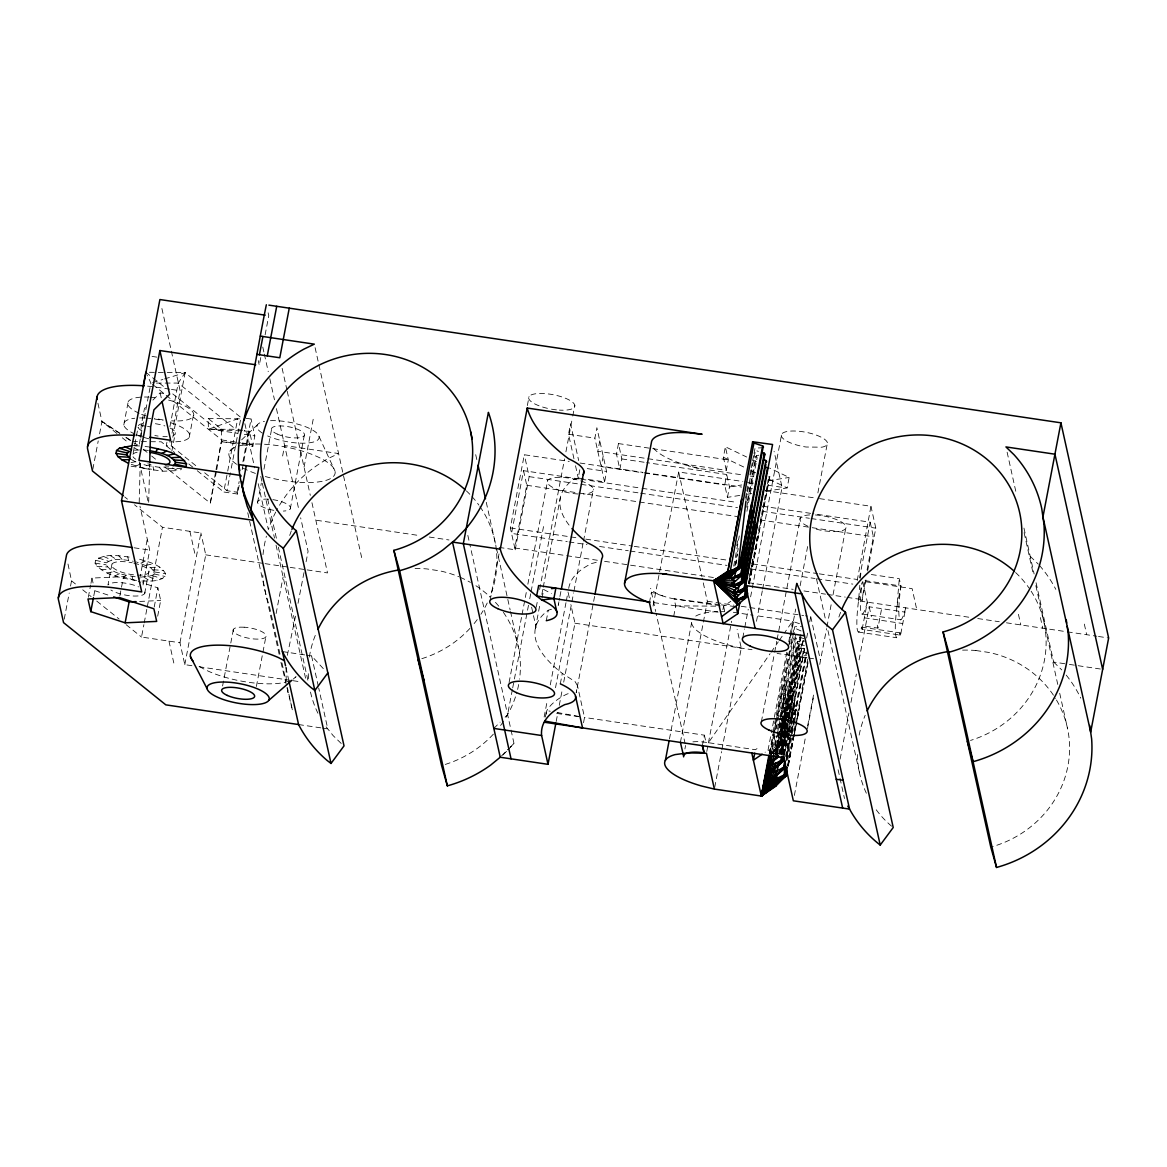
<?xml version="1.0" encoding="UTF-8"?>
<svg xmlns="http://www.w3.org/2000/svg" width="1167" height="1167" viewBox="0 0 1167 1167"><rect width="100%" height="100%" fill="white"/><g stroke="black" fill="none" stroke-linecap="round" stroke-linejoin="round"><path stroke-width="0.75" stroke-dasharray="5 3.75" d="M139.194 502.685L140.23 463.197M140.886 438.063L141.207 425.503L144.46 408.465L146.882 406.072M148.676 502.291L149.668 464.597M769.622 753.094L772.758 733.926M871.341 574.529L899.29 578.686L900.924 585.98A36.381 4.566 -81.5 0 0 899.349 617.824A36.381 4.566 -81.5 0 0 905.767 607.861L900.559 635.111L862.121 629.407L861.625 627.146A36.556 4.595 -81.6 0 1 858.489 601.18L859.816 585.309M860.415 578.263L860.852 572.982L861.509 575.885M900.559 635.111L900.063 632.85A36.556 4.595 -81.6 0 1 896.927 606.884L899.29 578.686M780.46 722.709L777.703 745.757L770.891 754.349L769.899 749.87L778.739 745.246L780.11 745.932L770.891 754.349L777.63 717.442M781.307 715.604L785.537 680.157M781.569 755.02L784.122 733.751M784.326 731.972L788.775 694.744M786.295 757.208L792.014 709.332M287.33 655.329L295.966 613.988M778.243 748.178L779.585 737.427M780.49 730.265L786.339 683.716M782.605 753.824L786.864 719.791M787.098 718.011L789.563 698.318M786.952 759.454L790.103 734.393M790.336 732.599L791.897 720.068M792.13 718.274L792.801 712.906M551.451 609.247L548.286 610.239A243.349 75.242 10.8 0 0 562.304 673.403L575.171 681.674L577.49 685.744L576.206 692.717L594.645 596.147M780.927 732.832L778.739 745.246L770.891 754.349L772.452 748.66M781.248 731.053L783.436 718.624M783.743 716.859L790.001 681.368M782.911 754.509L786.675 733.226M786.981 731.446L788.863 720.798M789.169 719.032L793.239 695.955M787.71 760.242L792.087 735.4M792.408 733.62L794.596 721.206M794.902 719.426L796.477 710.557M773.969 756.012L780.402 752.555L786.339 718.857M786.66 717.078L791.664 688.705L780.781 730.134M785.508 756.508L788.95 737.004M789.271 735.225L794.902 703.293L789.913 722.285M748.572 583.617L751.723 565.966M752.044 564.201L752.978 558.905M773.079 732.161L787.623 652.878M775.048 753.838L781.409 718.405M781.73 716.64L796.463 638.101M780.825 754.261L786.222 724.138M787.506 717.049L800.037 650.909L798.724 649.64L799.483 648.662L806.368 648.371M736.727 545.718L737.69 540.438M777.951 715.677L794.683 626.752L801.481 626.504M776.697 754.889L779.906 737.311M781.19 730.279L797.907 641.339L804.719 641.091M782.809 753.663L788.265 723.773M788.586 722.023L801.131 655.942L806.543 655.664M733.707 566.141L739.294 535.945M735.516 564.857L737.471 554.237M771.037 757.339L774.976 736.012M776.288 728.908L794.435 632.572M777.558 754.159L780.84 736.392M781.175 734.627L783.465 722.183M783.801 720.404L798.359 643.571L797.105 642.302L797.907 641.339M136.524 580.466C122.185 577.884 103.965 576.046 95.067 563.15L95.592 560.306C105.453 552.808 119.384 555.93 130.792 557.272M135.212 576.775C125.132 575.054 112.338 573.799 106.051 564.784L106.416 562.815C114.045 557.286 124.621 559.985 133.286 561.239M141.149 577.125L152.221 575.535L154.204 573.945L154.569 571.99L150.426 567.483L136.379 561.954M141.936 581.035C149.639 580.947 158.887 582.085 165.028 576.469L165.554 573.61C159.864 563.734 146.969 561.619 136.933 558.439M558.905 601.822L558.249 605.367L559.62 598.204M736.1 563.88L736.771 560.35M749.258 584.011L758.783 532.881M769.243 753.43L769.899 749.87L765.085 752.234M773.415 755.02L777.047 735.575M777.382 733.795L779.687 721.425M780.023 719.645L795.558 637.649M779.614 753.692L799.483 648.662M706.779 751.504L731.621 621.209M748.645 583.164L753.255 558.614M753.576 556.863L754.568 551.597M754.903 549.847L756.216 542.83M756.537 541.08L757.529 535.813M786.762 652.236L771.387 732.716M788.732 641.777L789.709 636.555M769.68 755.676L773.648 734.466M773.984 732.701L789.417 650.982M775.895 754.363L779.206 736.698M779.541 734.933L781.861 722.563M782.182 720.798L797.105 642.302M784.428 718.726L779.498 745.027L770.891 754.349L779.95 745.202L785.143 718.639L779.833 746.603L773.254 752.234L780.11 745.932L781.773 737.223M784.764 716.976L800.912 631.755M780.402 752.555L786.398 724.299M787.71 717.282L802.21 640.887M783.713 754.363L787.01 736.829M787.331 735.064L803.8 648.152M786.339 756.42L789.621 738.886M790.949 731.869L805.784 653.68M787.608 765.45L795.179 725.101M795.5 723.35L807.724 659.151M583.529 722.709L584.521 717.472L577.49 685.744M680.405 742.387L707.348 601.253L702.242 578.234M684.912 748.966L685.569 745.48M749.331 583.019L758.244 535.799M800.62 637.094L785.449 716.874L792.087 683.206M787.069 724.123L781.452 753.853L789.461 724.007M802.925 640.785L788.396 717.136L793.706 690.47M784.399 754.188L788.352 733.212M788.688 731.461L804.53 648.108M786.339 759.702L790.307 738.726L786.193 760.023M791.634 731.724L806.499 653.578M788.294 765.289L796.55 721.571M798.199 712.833L796.871 719.82L808.118 660.916M64.229 619.152L69.218 593.026M70.545 586.053L71.537 580.816L67.453 561.444M92.835 469.265L98.232 440.922M99.589 433.832L101.952 421.433L97.853 402.907M88.313 597.256L90.632 585.046M90.968 583.31L91.974 578.073L123.527 576.658L140.696 582.26M123.79 425.007L128.268 401.433M93.768 595.943L94.775 590.721L94.075 587.555M111.959 564.113L107.977 585.017A18.978 5.864 10.8 0 1 138.523 586.87M139.296 444.087L150.922 383.082L147.275 375.351M119.865 595.826L123.527 576.658M139.632 579.24L147.275 539.154M166.91 442.322L166.254 445.809L171.17 445.867L197.675 467.165M169.915 426.641L178.215 383.068L185.13 372.667L240.956 417.523L230.73 471.074M143.06 584.959L149.712 550.109L139.967 506.157M172.016 433.234L180.126 390.712L161.469 306.556M171.17 445.867L185.13 372.667L167.26 372.477M144.664 593.565L148.938 571.144M171.826 451.235L175.371 432.665M191.913 665.701L184.809 664.65L179.966 642.754L141.513 637.051L143.877 624.666M144.212 622.886L146.911 608.722M147.261 606.957L162.461 527.265L134.482 504.771M154.219 607.03L157.881 587.862L142.418 582.814M189.2 437.45L193.678 413.877M157.676 616.176L160.681 600.494L157.881 587.862M179.966 642.754L200.899 532.969L162.461 527.265M216.42 471.38L210.089 504.48L215.676 471.293M216.012 469.557L221.672 439.93L221.467 429.15L208.207 418.486L208.397 429.281L242.357 430.959M216.741 469.63L221.672 439.93L150.922 383.082M184.809 664.65L205.742 554.85L200.899 532.969M239.191 485.326L237.528 494.035L223.728 491.993L227.39 472.825M227.711 471.089L237.689 418.807L208.397 429.281L235.69 429.266L242.59 430.287M237.528 494.035L237.12 492.211L226.981 490.709L230.395 472.868M265.113 334.871L268.775 315.703L267.724 311.005M237.12 492.211L239.162 481.504M242.911 461.869L251.08 419.026L244.326 418.034M242.182 469.645L249.505 431.309L244.326 430.535M242.576 444.802L252.831 446.319L254.829 435.875L251.08 419.026M222.576 685.992L233.4 629.349M257.571 502.671L261.32 483.036M263.961 469.207L271.794 428.143M282.618 455.991L284.617 445.531L338.59 453.555L328.015 458.616A128.778 121.383 -12.5 0 0 276.521 510.533M256.39 686.473L266.091 635.563M290.277 508.885L304.499 434.372M276.112 613.55L283.1 576.95M304.062 467.165L313.515 417.567M306.09 561.75L308.073 551.291L300.648 517.798M490.14 600.363L499.024 553.887M527.353 405.562L529.059 396.547M499.082 547.411L515.187 549.803L510.329 527.922L524.304 454.751L569.219 461.432M579.197 478.951L523.531 470.68L511.54 533.392L567.22 541.663M523.531 470.68L526.755 485.268L514.778 547.979L597.402 560.262M515.187 549.803L529.162 476.632L524.304 454.751M509.075 682.505L521.707 616.336M522.043 614.63L526.492 591.304M527.849 584.215L547.673 480.425M512.371 689.653L507.601 714.627L505.092 717.136M512.707 687.874L514.063 680.74M514.414 678.961L529.059 602.289M529.745 598.729L530.752 593.419M531.087 591.64L543.603 526.171M573.96 458.748L568.519 434.241L570.517 423.781L578.672 460.542M536.236 607.292L537.593 600.144M539.635 589.495L564.565 458.894M565.922 451.819L572.413 417.771M572.764 416.065L574.806 405.255M535.361 628.415L540.146 603.354M541.853 594.411L542.874 589.043M543.224 587.249L560.32 497.74M546.287 620.684L548.286 610.239M583.5 478.776L578.234 478.003L580.232 467.544M559.927 596.454L560.977 591.056M604.594 481.913L594.878 438.15L596.877 427.705L606.592 471.468L604.594 481.913L585.265 479.039M544.143 717.019L547.206 700.944M550.284 684.869L565.98 602.683M566.316 600.903L568.023 591.975M599.794 440.805L597.796 451.264L726.312 470.345L728.296 459.886L725.393 446.786L746.647 457.012M555.507 687.713L573.61 592.865M573.945 591.144L583.164 542.786M583.5 541.065L593.419 489.133M603.179 456.166L601.195 466.596L642.973 472.795M560.306 683.847L562.304 673.403M556.192 721.454L557.899 712.526M559.27 705.379L562.334 689.303M563.705 682.155L574.966 623.207L570.838 604.564M618.466 443.577L616.468 454.036L619.867 469.367L621.851 458.937L618.466 443.577L650.88 448.391M649.435 602.653L651.434 592.209L663.323 596.118M653.068 606.081L678.669 471.979L742.854 481.504M673.709 616.322L675.708 605.863L674.147 598.861A24.74 7.658 10.8 0 1 650.559 588.299M669.45 739.003L691.9 621.223M726.312 470.345L723.394 457.231L725.393 446.786M739.761 495.421L727.464 497.361L724.722 484.961L726.72 474.502L646.737 462.628M727.464 497.361L729.463 486.916L726.72 474.502M722.913 609.699L723.584 606.213L730.819 601.282M745.48 498.134L746.501 492.766M746.851 490.971L747.872 485.618M749.914 474.881L750.95 469.528M751.285 467.734L752.307 462.38M752.657 460.586L753.678 455.218M754.013 453.438L755.049 448.07L761.847 447.822M745.917 500.366L755.487 450.302L758.375 451.454M734.874 566.024L737.223 553.785M737.559 552.035L738.23 548.534M747.318 501.051L755.851 456.355L759.163 455.042M746.705 507.222L747.741 501.868M748.076 500.074L756.61 455.378M746.924 511.263L757.164 457.624L755.851 456.355M702.374 745.625L704.372 735.181L584.521 717.472M758.535 530.518L761.263 516.208M761.599 514.428L762.634 509.06M762.97 507.266L763.991 501.912M764.341 500.118L767.069 485.822M767.405 484.028L768.426 478.674M758.579 534.063L769.505 476.851A6.535 2.028 10.8 0 0 769.111 475.086M749.345 583.821L769.87 476.399M742.766 637.911L744.473 628.969M744.809 627.263L748.237 609.305M750.614 596.862L751.986 589.641M752.321 587.92L781.686 434.08A23.486 7.265 10.8 0 1 814.449 434.46A23.486 7.265 10.8 0 1 821.889 447.194L806.091 447.019A23.486 7.265 10.8 0 1 781.686 434.08M714.729 787.287L721.542 751.606M721.877 749.827L741.278 648.108L737.121 629.334M756.493 621.282L762.299 590.91M762.634 589.131L782.065 487.339L774.086 451.352M766.077 491.249L787.142 487.908L789.14 477.449L769.534 468.011M761.365 721.789L774.348 653.841M774.684 652.134L776.741 641.325M777.076 639.618L800.299 517.958M790.03 634.833L792.656 621.077L754.903 615.476M788.513 646.708L795.69 609.072M800.124 585.834L808.308 543.005M817.877 492.941L827.447 442.789M789.286 644.155L793.56 621.719L792.656 621.077L784.443 632.952M770.03 752.744L782.926 685M790.788 643.819L792.16 636.657M792.495 634.877L794.683 626.752M795.5 635.038L779.862 716.815M772.817 753.532L776.172 736.041M777.514 729.054L779.527 718.551M775.647 754.859L779.031 737.033L774.421 754.29M779.381 735.254L781.744 722.767M782.094 720.987L786.164 699.587M782.109 735.473L800.985 636.657M778.739 754.13L785.435 719.164M785.77 717.413L798.724 649.64M784.705 737.515L781.715 753.211L787.112 724.153M785.041 735.779L787.375 723.584M787.71 721.833L803.275 640.347M781.671 754.67L801.131 655.942M783.801 757.748L790.336 723.934M790.657 722.198L804.938 646.985M806.645 638.057L808.016 630.909M809.723 621.967L810.744 616.614L805.39 615.811M786.281 760.826L790.613 738.171M790.949 736.435L793.268 724.226M793.604 722.49L807.535 649.567M788.236 766.413L793.56 738.521M793.896 736.785L808.133 662.258M794.362 795.442L805.624 736.479M807.666 725.757L814.143 691.812M807.462 728.719L813.953 694.744M819.745 664.417L826.586 628.59M826.922 626.869L831.356 603.558M833.063 594.689L846.046 526.667M857.22 580.495L870.961 506.274L817.075 498.265M859.525 577.957L870.174 522.203L812.699 513.655M858.489 601.18L861.815 583.748M968.77 617.212L861.829 601.326L865.418 578.599M867.081 569.89L873.412 536.791L870.174 522.203M861.829 601.326L865.929 579.911M867.635 570.984L875.804 528.155L870.961 506.274M862.121 629.407L867.329 602.143L862.705 581.312L912.127 588.649L916.751 609.495M840.123 759.104L848.92 713.037M850.947 702.417L856.359 674.074M859.058 659.909L869.196 606.796L904.848 612.091M865.491 626.256L877.92 628.094L881.639 608.649M896.927 606.884L900.924 585.98L864.222 580.524M298.023 603.31L304.237 571.29M542.042 598.233L543.72 589.495L551.408 593.58M546.156 714.102L546.827 710.615A236.595 73.156 10.8 0 1 566.929 694.088L570.094 693.096M768.003 750.25L771.051 734.466M260.781 357.525L259.278 365.3L258.243 360.603M545.237 717.063L546.827 710.615L550.255 711.243M779.206 747.318L784.764 719.018M785.114 717.253L791.722 683.643M780.84 754.568L785.012 733.343M785.362 731.578L787.783 719.208M788.133 717.428L793.356 690.908M783.83 754.845L788.002 733.62M788.352 731.84L794.96 698.231M784.224 754.48L788.381 733.226M788.732 731.446L790.818 720.827M791.153 719.047L795.325 697.793M786.164 758.55L791.022 733.795M791.372 732.03L796.58 705.495M791.737 731.665L796.93 705.058M787.754 765.888L796.463 721.673M788.148 765.537L794.041 735.414M794.391 733.649L798.564 712.381M749.097 578.059L751.548 565.747M751.884 563.982L752.934 558.701M756.435 541.109L757.485 535.828M773.429 754.145L780.738 718.536M781.102 716.757L785.858 693.606M779.6 754.495L786.894 718.887M787.273 717.107L789.096 708.194M776.099 754.334L781.467 733.241M781.919 731.49L785.041 719.178M785.493 717.428L792.189 691.068M782.911 754.874L788.279 733.78M788.717 732.015L795.427 705.656M775.953 753.415L787.652 719.324M788.236 717.617L789.403 714.204M131.258 464.349L144.65 468.536L146.721 465.414L159.237 467.267L169.609 466.8L178.026 470.564L181.396 469.499M123.702 578.336L125.759 575.229M692.906 741.862A22.392 6.973 10.8 0 1 705.977 742.343L708.442 742.708L770.06 653.71M771.095 652.236L778.287 641.85M779.308 640.362L783.422 634.425M503.05 754.918L506.697 751.096M507.908 749.812L513.991 743.437L469.805 544.245M493.845 728.427L500.089 722.154M501.489 755.983L508.987 748.455M510.242 747.201L513.991 743.437M152.906 400.077L160.156 392.9L166.443 393.833M229.826 451.133L236.405 444.86M241.657 439.842L257.44 424.803M293.296 679.063L296.039 676.685A54.207 16.761 10.8 0 1 293.077 679.384M757.018 748.616L755.399 749.725L708.442 742.708M135.883 466.114L140.726 463.751L146.721 465.414M114.935 575.9L119.734 573.566M140.901 563.209L145.685 560.86M288.92 681.017L284.019 682.564A54.207 16.761 10.8 0 1 196.64 664.461M152.644 382.572L162.899 379.435M164.605 378.925L185.13 372.667M131.083 462.584L135.43 461.724L140.726 463.751M107.218 572.953L114.424 571.538M146.196 565.236L153.402 563.807M729.463 486.916L741.76 484.961M748.776 483.853L752.277 483.298M768.076 480.789L789.14 477.449M746.778 494.297L752.044 493.466M768.324 476.997L769.505 476.851M134.497 450.199L141.878 449.893M144.65 468.536L162.899 471.249L178.026 470.564M101.091 569.7L110.194 569.292M150.426 567.483L159.529 567.06M139.646 601.443L160.681 600.494M156.393 383.082L178.215 383.068L235.69 429.266M181.731 468.492L167.173 468.507L209.681 502.656M675.708 605.863L720.039 606.184M149.391 372.288L156.538 372.361M158.318 372.39L165.466 372.463M172.774 393.921L218.2 430.419L223.116 430.477L221.467 429.15M132.425 441.505L139.632 441.593M141.44 441.607L148.661 441.68M150.455 441.695L161.279 441.812L174.714 452.606M208.207 418.486L242.605 418.865M134.686 445.882L139.632 445.94M244.136 431.046L249.505 431.309L252.831 446.319M131.842 445.444L138.961 445.823L134.657 443.227M96.934 566.36L107.335 566.987M153.285 569.773L163.686 570.415M239.921 443.358L222.066 441.753L235.749 443.781M241.715 443.518L252.422 444.496L242.167 442.979M145.058 446.509L148.661 446.888M143.293 449.908L149.478 450.564M719.674 604.637L674.147 598.861L720.054 605.688M721.425 604.856L736.202 606.723M806.995 657.823L777.076 653.447M808.643 658.057L813.632 658.742M556.688 713.431L581.035 716.976M205.742 554.85L263.246 563.384M265.04 563.646L288.409 567.118M290.204 567.381L304.572 569.511M199.032 666.751L291.283 680.434M152.06 356.416L156.786 357.131M568.519 434.241L594.878 438.15M652.674 448.653L728.296 459.886M169.74 389.165L155.882 387.108A67.205 20.787 10.8 0 0 147.553 386.131M171.461 389.428L180.126 390.712M653.505 448.099A55.593 17.184 10.8 0 0 686.094 465.166L699.033 468.463L743.189 475.013M750.25 476.063L753.78 476.588M621.851 458.937L644.957 462.365M744.634 481.781L753.546 483.094M767.813 485.224L782.065 487.339M579.984 463.036L642.857 472.372M644.651 472.635L741.643 487.062M748.82 488.127L752.409 488.652M764.983 490.534L815.281 498.003M644.738 473.058L724.722 484.961M587.264 468.594L606.592 471.468M581.006 479.214L640.275 488.025M642.069 488.302L737.267 502.452M762.401 506.186L810.905 513.392M529.162 476.632L638.728 492.912M640.523 493.174L737.515 507.601M762.649 511.336L809.358 518.279M811.153 518.542L875.804 528.155M218.2 430.419L237.382 433.278M244.355 434.314L254.829 435.875M141.207 425.503L145.933 426.203M147.509 426.436L150.66 426.903M221.672 439.93L240.46 442.716M526.755 485.268L577.052 492.737M578.847 492.999L736.902 516.5M760.257 519.971L873.412 536.791M131.098 466.217L151.535 469.251M510.329 527.922L576.79 537.797M585.776 539.139L632.47 546.083M634.264 546.346L727.668 560.218M752.803 563.967L817.469 573.581M819.263 573.843L856.986 579.445M569.015 541.94L586.986 544.61M599.561 546.477L628.298 550.751M630.092 551.014L727.085 565.426M750.425 568.898L815.091 578.511M816.885 578.774L852.8 584.113M604.594 561.327L714.146 577.607M748.28 582.683L793.181 589.364M803.961 590.954L825.507 594.163M827.301 594.426L845.273 597.096M847.067 597.373L861.436 599.502M1067.353 631.843L1096.82 636.219M1098.512 636.482L1108.65 637.984M316.607 520.292L420.368 535.711M429.31 537.039L448.989 539.971M1006.435 622.799L1065.588 631.58M977.742 618.539L999.258 621.734M862.398 614.061L900.851 619.779M864.339 617.824L902.777 623.543M707.348 601.253L734.087 605.221M741.22 606.286L803.611 615.549M861.625 627.146L900.063 632.85M733.328 612.281L753.109 615.213M858.299 632.033L896.737 637.751M653.739 602.595L718.07 612.15M975.904 650.515L989.003 652.47A106.343 100.245 -12.5 0 1 1055.552 698.479M1036.077 582.756L1053.67 662.068L1067.659 664.154M1069.41 664.417L1076.412 665.453M1078.162 665.715L1102.655 669.347M307.154 569.904L327.519 572.924L311.881 502.423M134.117 547.79L149.712 550.109M574.966 623.207L752.015 649.713M95.067 563.15L106.051 564.784M154.569 571.99L165.554 573.61M282.399 651.58L304.718 654.891M306.44 655.154L311.589 655.912L325.053 670.514M292.99 680.697L299.773 681.703M298.577 724.547L320.896 727.858M322.617 728.106L327.767 728.879L318.693 687.947M557.111 712.483L581.093 716.859M95.592 560.306L106.416 562.815M154.204 573.945L165.028 576.469M799.453 623.674L793.56 621.719M799.716 637.459L804.18 638.67M807.418 653.257L800.037 650.909M801.073 630.982L793.866 627.715M804.311 645.584L798.359 643.571M98.495 558.001L108.414 561.239M152.221 575.535L162.125 578.774M94.775 590.721L108.516 595.199M103.557 556.411L111.901 560.145M148.734 576.629L157.064 580.364M753.182 460.148L756.449 461.724M723.394 457.231L744.648 467.456M751.183 470.607L756.085 472.971M769.17 479.258L787.142 487.908M131.229 459.492L135.43 461.724M133.899 447.442L137.633 449.849M164.883 467.34L171.126 471.337M110.442 555.638L116.627 559.606M143.993 577.154L150.178 581.137M116.904 433.438L101.952 421.433L119.37 432.913M126.62 437.683L130.967 440.557M101.952 421.433L119.865 433.482M125.832 437.494L130.296 440.499M145.817 372.258L165.685 388.217M204.663 472.781L226.981 490.709M188.821 463.955L193.051 467.354M197.252 470.724L223.728 491.993M143.191 449.222L150.251 454.897M151.652 456.034L157.297 460.557M122.331 437.815L129.129 443.27M124.679 496.909L127.48 499.155M71.537 580.816L77.139 585.323M82.74 589.816L91.128 596.57M96.73 601.063L119.122 619.064M126.124 624.681L141.513 637.051M1030.213 556.309L1038.309 564.157M1053.67 662.068L1061.766 669.916M341.231 743.481L333.178 735.677L325.257 725.728M159.237 467.267L162.899 471.249M118.684 555.725L122.302 559.679M319.058 436.531L335.046 471.162M280.941 662.36L292.509 710.528L287.826 689.376M685.16 743.787L656.087 613.229M869.196 606.796L871.399 616.584M704.372 735.181L705.977 742.343M1084.333 624.097L1086.681 634.717M1007.121 452.198L1016.121 492.795M1023.955 528.082L1034.122 573.945M1024.115 532.736L1033.51 575.083M1035.858 585.659L1057.754 684.416M1059.709 693.227L1067.528 728.485M1040.395 617.576L1042.744 628.196M1018.441 614.309L1020.789 624.928M877.278 625.176L877.92 628.094M816.506 578.963L825.58 619.852M827.943 630.53L859.496 772.773M810.744 616.614L820.284 659.647M838.096 769.724L844.485 798.534M723.584 606.213L725.13 613.2M678.669 471.979L701.848 576.454M651.434 592.209L655.694 611.464M575.506 465.75L578.234 478.003M569.321 597.781L568.577 594.397A236.595 73.156 10.8 0 1 568.446 591.363M531.612 607.19L533.115 613.973M533.494 615.665L536.134 627.54M475.698 454.663L476.88 459.944M486.274 502.306L496.048 546.404M496.442 548.169L510.125 609.86M510.519 611.625L518.338 646.883M467.836 535.376L469.411 542.465M315.105 347.678L362.047 559.299M282.137 368.349L286.834 389.515M287.228 391.281L310.305 495.362M262.779 347.066L263.946 352.346M264.34 354.097L268.235 371.69M269.796 378.721L274.478 399.814M276.433 408.61L299.088 510.752M311.589 655.912L318.299 686.167M267.71 499.14L276.783 540.029M278.359 547.148L307.942 680.507M260.795 476.369L261.962 481.665M262.356 483.43L274.493 538.133M276.054 545.179L305.783 679.179M244.88 423.694L254.669 467.807M258.199 483.692L268.366 529.57A128.778 121.383 -12.5 0 1 275.718 512.065M285.93 667.48L288.555 679.325M280.007 654.118L269.052 604.769A128.778 121.383 -12.5 0 1 262.75 574.995M281.962 662.929L285.871 680.565M247.754 512.736L279.38 655.314M160.156 392.9L161.323 398.166M189.915 531.335L194.758 553.231M153.037 466.61L153.854 470.286M139.252 461.782L148.253 502.35M168.967 641.121L173.81 663.016M127.714 556.688L128.53 560.335M132.104 576.44L132.907 580.087M91.974 578.073L93.725 585.98M287.17 687.465L288.366 695.853M286.09 667.247L286.207 680.755M503.385 612.325A106.343 100.245 -12.5 0 1 519.548 679.165M518.673 684.533A106.343 100.245 -12.5 0 1 516.558 693.373M515.478 696.859A106.343 100.245 -12.5 0 1 504.363 720.01M503.473 721.366A106.343 100.245 -12.5 0 1 499.68 726.662M493.378 734.145A106.343 100.245 -12.5 0 1 444.787 764.575M317.935 713.241A106.343 100.245 -12.5 0 1 310.305 691.17M308.526 678.698A106.343 100.245 -12.5 0 1 308.278 673.301M309.357 657.079A106.343 100.245 -12.5 0 1 316.622 632.208M415.073 568.504A106.343 100.245 -12.5 0 1 426.699 568.913L439.813 570.867A106.343 100.245 -12.5 0 1 458.66 576.658M460.163 577.3A106.343 100.245 -12.5 0 1 470.389 582.377M475.932 585.746A106.343 100.245 -12.5 0 1 489.848 596.673M495.464 602.376A106.343 100.245 -12.5 0 1 499.024 606.519M479.929 506.58A106.343 100.245 -12.5 0 1 496.325 550.007M496.661 553.581A106.343 100.245 -12.5 0 1 489.819 597.125M487.223 602.989A106.343 100.245 -12.5 0 1 480.906 614.265M477.215 619.604A106.343 100.245 -12.5 0 1 473.175 624.724M469.936 628.4A106.343 100.245 -12.5 0 1 421.331 658.83M289.708 535.434A106.343 100.245 -12.5 0 1 291.327 530.912M466.392 490.913A106.343 100.245 -12.5 0 1 469.82 494.283M472.008 496.617A106.343 100.245 -12.5 0 1 478.878 505.092M699.033 468.463A24.74 7.658 10.8 0 1 688.209 465.721M568.708 588.401A236.595 73.156 10.8 0 1 591.859 563.428A44.929 13.887 10.8 0 0 598.19 561.429M1056.485 700.04A106.343 100.245 -12.5 0 1 992.388 846.659M891.573 826.178A106.343 100.245 -12.5 0 1 874.448 807.316M866.352 793.224A106.343 100.245 -12.5 0 1 857.453 753.094M859.16 735.108A106.343 100.245 -12.5 0 1 865.185 715.283M962.6 650.136A106.343 100.245 -12.5 0 1 975.904 650.515M1031.132 591.188A106.343 100.245 -12.5 0 1 970.521 740.418M838.898 617.037A106.343 100.245 -12.5 0 1 841.101 611.027M1015.582 572.516A106.343 100.245 -12.5 0 1 1029.119 588.168M171.111 422.862A33.58 10.386 10.8 0 1 189.769 435.904A33.58 10.386 10.8 0 1 169.215 441.812M148.88 438.792A33.58 10.386 10.8 0 1 136.481 434.751M135.153 434.168A33.58 10.386 10.8 0 1 134.759 418.238M139.602 417.932A33.58 10.386 10.8 0 1 144.256 417.976M145.86 418.063A33.58 10.386 10.8 0 1 150.893 418.501M154.307 418.953A33.58 10.386 10.8 0 1 162.928 420.601M263.013 554.631A128.778 121.383 -12.5 0 1 266.412 536.149M168.602 400.091A33.58 10.386 10.8 0 1 193.737 414.154A33.58 10.386 10.8 0 1 171.607 420.82M163.161 419.93A33.58 10.386 10.8 0 1 154.54 418.282M146.356 416.021A33.58 10.386 10.8 0 1 140.478 413.833M139.15 413.264A33.58 10.386 10.8 0 1 148.253 397.072M149.857 397.145A33.58 10.386 10.8 0 1 158.304 398.049M1039.461 565.441A128.764 121.383 -12.5 0 1 1055.799 589.364M1066.23 675.124A128.764 121.383 -12.5 0 1 1080.759 698.158M569.073 525.077A243.349 75.242 10.8 0 1 573.26 479.549A44.929 13.887 10.8 0 0 579.591 477.566M264.544 444.248A54.018 16.703 10.8 0 1 335.177 472.299A54.018 16.703 10.8 0 1 265.361 476.544M255.413 473.408A54.018 16.703 10.8 0 1 242.357 467.763M236.58 464.276A54.018 16.703 10.8 0 1 262.692 444.146M741.278 648.108A55.812 17.242 10.8 0 1 692.235 619.429M695.751 616.103A55.812 17.242 10.8 0 1 717.617 611.683M721.323 611.654A55.812 17.242 10.8 0 1 724.634 611.712M867.329 602.143A36.381 4.566 -81.5 0 1 860.969 612.398A36.381 4.566 -81.5 0 1 862.238 582.012M138.085 435.743A67.205 20.787 10.8 0 1 144.737 436.487M547.44 408.333A23.486 7.265 10.8 0 1 531.904 394.636A23.486 7.265 10.8 0 1 569.671 400.252A23.486 7.265 10.8 0 1 559.372 410.113M556.455 409.865A23.486 7.265 10.8 0 1 550.445 408.975M815.397 514.968A23.486 7.265 10.8 0 1 844.82 524.567A23.486 7.265 10.8 0 1 830.598 531.525L824.69 530.897A23.486 7.265 10.8 0 1 812.947 528.155M807.9 526.229A23.486 7.265 10.8 0 1 810 514.91M577.971 493.991A23.486 7.265 10.8 0 1 547.381 481.008A23.486 7.265 10.8 0 1 582.202 481.402A23.486 7.265 10.8 0 1 583.354 494.049M272.845 499.636A16.79 5.193 10.8 0 1 289.649 506.055A16.79 5.193 10.8 0 1 283.348 511.073M273.822 510.344A16.79 5.193 10.8 0 1 257.747 503.152A16.79 5.193 10.8 0 1 268.614 499.199M270.525 420.689A31.626 9.774 10.8 0 1 312.129 429.792A31.626 9.774 10.8 0 1 309.722 442.774A31.626 9.774 10.8 0 1 267.681 435.947M262.283 433.088A31.626 9.774 10.8 0 1 264.457 421.375M144.941 592.048A18.978 5.864 10.8 0 1 132.469 595.972A18.978 5.864 10.8 0 1 110.88 589.991M170.119 428.041A18.978 5.864 10.8 0 1 173.562 435.379M167.246 436.633A18.978 5.864 10.8 0 1 162.884 436.589M158.114 436.079A18.978 5.864 10.8 0 1 154.846 435.51M141.295 430.594A18.978 5.864 10.8 0 1 138.114 427.137L132.644 455.83A18.978 5.864 10.8 0 0 135.824 459.287M138.392 425.619A18.978 5.864 10.8 0 1 142.593 423.563M155.371 423.709A18.978 5.864 10.8 0 1 164.868 425.926M151.01 464.51A18.978 5.864 10.8 0 1 147.771 463.853M132.921 454.313A18.978 5.864 10.8 0 1 137.123 452.256M133.811 563.121A18.978 5.864 10.8 0 1 144.796 574.645A18.978 5.864 10.8 0 1 113.068 567.702A18.978 5.864 10.8 0 1 132.192 562.771M244.18 627.204L240.329 627.16A16.79 5.193 10.8 0 0 241.161 636.205A16.79 5.193 10.8 0 0 266.061 636.482A16.79 5.193 10.8 0 0 244.18 627.204M277.221 434.066A16.79 5.193 10.8 0 0 304.251 435.699A16.79 5.193 10.8 0 0 282.589 425.999A16.79 5.193 10.8 0 0 277.221 434.066"/><path stroke-width="1.5" d="M752.307 503.721L740.476 567.177L731.271 575.594L729.725 578.686L713.635 580.816L662.112 573.683A55.593 17.184 10.8 0 0 625.147 581.297A55.593 17.184 10.8 0 0 647.466 601.982L649.435 602.653L651.74 613.054L804.442 635.738M755.545 518.294L743.715 581.764L732.964 592.136L735.706 597.912L734.422 599.838L737.734 604.769L721.585 616.657M288.92 681.017L298.577 724.547A128.793 121.397 -12.5 0 0 327.198 760.519L331.02 763.451L344.017 745.888L296.316 530.664L294.653 529.424A106.343 100.245 -12.5 0 1 303.522 374.563A106.343 100.245 -12.5 0 1 462.176 408.027A106.343 100.245 -12.5 0 1 393.863 550.357L441.578 765.508L447.34 785.858A128.793 121.397 -12.5 0 0 490.709 765.056L500.235 757.237L548.009 764.327L541.619 735.516A236.595 73.156 10.8 0 1 543.399 723.817L544.245 722.213L751.796 753.007L761.336 796.054L774.48 779.425L785.216 774.436L786.573 775.121L775.617 786.339L761.336 796.054L769.359 756.318L761.336 796.054L714.394 789.082L701.878 786.091A55.812 17.242 10.8 0 1 675.139 754.597L688.107 752.875L706.458 753.255L714.292 788.702M777.353 783.538L761.336 796.054L775.69 763.262L782.721 759.629L782.444 761.92L772.583 770.906L761.336 796.054L775.822 785.508M149.712 462.803L150.66 426.903L153.913 409.865L169.594 394.3L159.879 350.538L255.733 364.775M786.966 772.291L786.31 775.778L761.336 796.054L773.969 756.012L771.037 757.339L770.803 764.02L761.336 796.054L779.716 781.409M739.747 603.266L737.748 613.725L723.132 623.659L713.635 580.816L738.084 567.002L745.917 501.402M755.137 628.415L745.64 585.542L772.569 444.496L752.613 441.753L727.902 571.115L713.635 580.816L731.621 586.067L741.322 581.574L743.437 563.851M732.832 569.904L728.383 571.494L713.635 580.816L734.86 600.655L744.561 596.162L745.611 587.293M781.365 756.799L780.942 760.344L774.129 768.951L775.69 763.262L771.241 764.837L772.335 759.498M734.466 580.393L733.518 585.703L743.452 582.421L746.822 562.684M747.42 559.095L748.032 555.507M748.645 551.918L749.258 548.33M782.605 756.289L781.978 759.834L774.129 768.951L783.174 759.805L783.874 756.26M786.47 767.332L785.216 774.436L761.336 796.054L768.907 755.209M784.88 760.053L783.626 767.157L775.326 776.682L761.336 796.054L771.037 757.339L769.345 757.441M742.737 550.912L743.364 547.381M747.609 592.821L746.69 597.008L737.734 604.769L736.742 600.29L737.704 594.98M742.168 570.517L741.22 575.798L731.184 585.25L736.858 588.051L733.518 585.703L743.715 581.764L743.102 580.86L741.322 581.574M742.795 566.987L743.423 563.457M744.998 554.631L745.64 551.101M774.086 759.148L773.138 764.473L761.336 796.054L786.573 775.121M777.324 773.75L776.361 779.06L761.336 796.054L775.69 763.262M741.687 498.965L727.902 571.115M732.395 573.245L731.417 578.569L735.137 580.845L713.635 580.816L737.734 604.769M731.621 586.067L732.263 582.537M752.613 441.753L753.911 443.037L730.279 571.115L713.635 580.816L732.964 593.259L744.006 588.387L745.334 589.029L735.706 597.912L734.656 593.157L735.312 589.612M734.86 600.655L735.502 597.125M775.253 766.602L774.275 771.927L761.336 796.054L786.412 774.392M128.18 463.168L122.039 459.915L117.896 456.56L116.014 453.365L116.554 450.506L119.442 448.216L131.39 445.838M130.281 458.733L127.101 454.999L127.466 453.044L129.449 451.469L119.442 448.216M173.081 465.706L175.065 464.13L175.429 462.176C169.974 453.846 158.464 452.65 149.478 450.564M150.207 447.18C162.84 450.126 178.916 452.081 186.501 463.824L185.976 466.669L175.065 464.13M730.382 575.141L729.725 578.686L741.22 575.798L742.095 574.441L753.926 511.029M752.234 552.035L752.89 548.519M753.546 544.989L757.164 525.617M753.911 443.037L762.649 445.925L739.863 566.272L713.635 580.816L734.422 599.838M762.97 452.738L764.283 453.248L741.497 573.595L731.417 578.569L740.286 576.644M764.545 459.988L765.873 460.513L743.102 580.86L736.071 584.492L743.554 581.035M766.208 467.311L767.521 467.836L744.736 588.183L737.573 591.844L739.397 584.944M747.332 590.181L746.34 595.447L739.309 599.079L746.792 595.622L746.953 596.352L736.742 600.29L740.097 602.639M783.378 756.114L782.721 759.629L774.129 768.951M785.347 761.686L784.355 766.952L775.326 776.682L779.016 763.714M787.273 767.2L785.96 774.217L761.336 796.054L777.193 770.614L784.808 767.127L784.18 774.932L761.336 796.054L778.929 777.849M751.781 506.638L740.214 567.833L713.635 580.816L735.706 597.912M743.452 582.421L755.341 519.475M747.347 593.507L746.69 597.008L736.742 600.29L745.086 598.583M783.728 757.689L783.072 761.19L776.478 766.821L783.334 760.534M58.35 597.971L66.329 556.148A64.871 20.058 10.8 0 1 125.467 546.506L132.382 547.527M87.569 446.436L97.021 396.824M90.778 611.625L87.977 598.992L119.53 597.562L153.884 608.78L156.684 621.413L125.132 622.828L90.778 611.625L93.448 597.679M143.089 386.54L145.817 372.258M298.577 724.547L165.816 704.853L63.558 622.638L58.7 600.757A64.871 20.058 10.8 0 1 117.473 588.328L141.718 591.932L121.499 500.745L159.908 299.54L265.201 315.163M159.879 350.538L138.931 460.323L240.898 475.465L240.913 476.544M125.132 622.828L129.129 601.924L136.131 601.603M285.55 665.803L250.861 509.381C239.323 486.595 235.588 460.192 240.227 435.087C250.978 392.112 257.484 348.16 266.339 304.762M256.857 354.36L259.424 354.739L262.911 336.504L314.317 344.148L303.756 349.21A128.778 121.383 -12.5 0 0 244.107 420.149M246.31 465.691L242.313 486.61L244.734 497.55M267.258 355.906L276.725 306.294M250.861 509.381L258.841 467.544L238.476 464.524L239.862 470.768M289.256 308.161L279.788 357.758L259.424 354.739M546.287 620.684A44.929 13.887 10.8 0 0 541.707 599.969L536.134 595.622A354.447 109.581 10.8 0 1 500.278 549.176L527.236 408.042L702.096 434.241L688.982 432.826A55.593 17.184 10.8 0 0 651.419 442.453L624.549 583.325M556.907 612.252L553.873 598.598L555.871 588.139L650.179 602.07M561.298 589.291L583.879 471.118M548.009 764.327L555.857 723.248M594.98 594.353L601.822 558.555A44.929 13.887 10.8 0 0 587.264 542.728A243.349 75.242 10.8 0 1 571.961 528.563M665.365 760.417L669.114 740.782M752.102 504.888L763.028 447.676A6.535 2.028 10.8 0 0 762.649 445.925M764.283 453.248A6.302 1.94 10.8 0 1 764.662 454.94L741.833 575.098L731.417 578.569L742.095 574.441L740.768 573.799L734.349 577.257L736.158 570.357M755.676 517.681L765.931 464.043M754.728 753.211L753.386 760.184L762.153 754.218M775.617 786.339L776.288 782.824M1060.92 422.819L1042.933 516.996L1090.664 732.147L1108.65 637.984L1060.92 422.819L268.891 305.141M782.444 761.92L783.13 758.375M782.619 767.638L775.326 776.682L784.808 767.127L785.493 763.583M785.668 776.507L786.718 771.197M738.084 567.002L739.119 566.491L751.723 503.137M740.768 573.799L753.357 510.46M742.358 581.078L754.947 517.725M744.006 588.387L756.595 525.048M744.561 596.162L745.596 595.666L747.347 586.855M775.209 775.865L774.48 779.425L774.042 778.608M747.507 527.207L752.044 509.935M749.841 545.237L755.282 524.523M784.691 768.44L777.995 774.202M544.245 722.213L544.799 721.089A236.595 73.156 10.8 0 1 564.901 704.562A44.929 13.887 10.8 0 0 560.306 683.847M155.794 451.775L157.881 448.639M331.02 763.451L283.318 548.227L296.316 530.664M327.839 672.936L314.842 690.499L311.035 687.567A128.764 121.383 -12.5 0 1 282.399 651.58M845.506 612.267L893.222 827.505L880.224 845.068L832.509 629.83L845.506 612.267L843.858 611.027A106.343 100.245 -12.5 0 1 852.712 456.166A106.343 100.245 -12.5 0 1 1011.366 489.629A106.343 100.245 -12.5 0 1 943.053 631.96L990.783 847.111L996.53 867.46A128.778 121.397 -12.5 0 0 1091.626 738.901L1089.701 725.48M777.295 755.633L772.087 762.095L771.037 757.339M778.024 755.282L772.087 762.095L778.243 756.406M777.733 756.012L772.087 762.095L778.01 756.114M778.622 756.464L774.757 759.615L778.17 756.07M775.326 776.682L784.808 767.127M268.702 700.433A31.626 9.774 10.8 0 0 227.901 682.17A31.626 9.774 10.8 0 0 217.806 697.341A31.626 9.774 10.8 0 0 268.702 700.433L291.94 680.244M774.757 759.615L777.441 757.31M734.51 590.181L713.635 580.816L740.316 566.447L713.635 580.816L732.964 592.136M161.805 453.438L166.633 451.075M739.586 568.562L713.635 580.816L736.858 588.051M741.949 573.77L734.349 577.257L742.095 574.441M745.188 588.358L734.656 593.157L738.375 595.433M738.623 569.423L713.635 580.816L731.184 585.25M777.193 770.614L772.583 772.029M733.62 573.464L713.635 580.816L732.468 583.34M743.51 591.231L734.656 593.157L745.071 589.671M731.271 575.594L713.635 580.816L729.725 577.563M739.119 566.491L740.316 566.447M745.596 595.666L746.792 595.622M734.656 593.157L744.458 590.385M742.81 583.15L733.518 585.703L741.862 584.011M736.742 600.29L746.049 597.737M167.1 455.451L174.35 454.021M763.495 455.086L764.662 454.94M551.51 588.649L555.871 588.139L538.658 585.542L536.616 595.987L651.74 613.054M541.707 599.969L553.873 598.598M122.039 459.915L129.697 459.565M171.301 457.683L180.491 457.274M662.768 574.062L666.736 574.208M174.146 459.973L184.634 460.615M117.896 456.56L128.385 457.201M260.358 336.125L262.911 336.504M751.796 753.007L783.801 757.748L793.341 800.795L849.547 809.096C857.176 823.012 867.694 835.353 880.224 845.068M149.887 437.231L170.659 440.309L162.096 401.681M116.014 453.365L127.101 454.999M175.429 462.176L186.501 463.824M745.64 585.542L801.802 593.886L849.547 809.096L847.767 806.149M500.278 549.176L452.504 542.072L500.235 757.237M121.499 500.745L253.283 520.322L247.214 506.303L243.072 491.628L241.627 481.577M493.845 728.427L541.619 735.516M832.509 629.83C816.9 617.795 804.253 601.647 796.755 583.383L794.946 592.865L836.272 779.264L843.158 780.285M544.799 721.089L582.537 727.931L575.521 696.13M116.554 450.506L127.466 453.044M113.666 596.877L129.129 601.924M124.504 446.611L131.521 449.747M284.427 660.726L278.475 657.59A54.207 16.761 10.8 0 0 213.649 645.249A54.207 16.761 10.8 0 0 193.27 661.426M283.318 548.227L279.482 545.368A128.778 121.383 -12.5 0 1 250.861 509.366M123.279 495.771L92.499 471.03L87.642 449.149A67.205 20.787 10.8 0 1 134.818 435.466M190.44 656.583L207.099 688.705M943.053 631.96L948.8 652.309L996.53 867.46M967.326 741.351L973.074 761.701A128.778 121.397 -12.5 0 0 1068.17 633.141L1067.207 626.387M393.863 550.357L399.61 570.707L447.34 785.858M418.122 659.749L423.869 680.098M704.43 753.123L702.374 745.625L703.964 752.803A22.392 6.958 10.8 0 0 688.909 752.642L687.173 753.08A22.392 6.958 10.8 0 0 683.585 755.939L683.614 756.872M683.585 755.939L680.405 742.387M1102.655 669.347L1054.939 454.196L1005.939 446.917L1014.05 454.751A128.778 121.397 -12.5 0 1 1041.752 508.637L1043.911 523.735A128.778 121.397 -12.5 0 1 948.8 652.295M836.272 779.264L842.662 808.075M736.202 606.723L737.748 613.725M470.607 431.717L472.183 438.777M478.047 465.239L485.487 498.776M511.044 758.842L463.314 543.676L488.404 412.374A128.778 121.383 -12.5 0 1 466.26 528.272L455.32 539.767L442.979 549.89A128.778 121.383 -12.5 0 1 399.61 570.692M1066.244 619.721L1066.726 623.061M317.964 629.305A106.343 100.245 -12.5 0 1 398.472 570.021M291.91 529.424A106.343 100.245 -12.5 0 1 465.21 489.819M527.236 408.042A354.447 109.581 10.8 0 0 568.665 458.85A44.929 13.887 10.8 0 1 583.208 474.677M767.521 467.836A6.302 1.94 10.8 0 1 768.09 468.405M867.154 710.907A106.343 100.245 -12.5 0 1 947.662 651.624M841.713 609.539A106.343 100.245 -12.5 0 1 1014.415 571.422M765.873 460.513A6.535 2.028 10.8 0 1 766.267 462.263M97.109 399.537A67.205 20.787 10.8 0 1 144.285 385.854M149.887 452.402A18.978 5.864 10.8 0 1 167.946 458.777A18.978 5.864 10.8 0 1 165.408 464.918M227.346 695.444A16.79 5.193 10.8 0 0 254.362 697.093A16.79 5.193 10.8 0 0 232.7 687.392A16.79 5.193 10.8 0 0 227.346 695.444M497.74 608.649A23.486 7.265 10.8 0 0 535.536 610.939A23.486 7.265 10.8 0 0 505.238 597.373A23.486 7.265 10.8 0 0 497.74 608.649M750.366 646.197A23.486 7.265 10.8 0 0 788.177 648.487A23.486 7.265 10.8 0 0 757.864 634.921A23.486 7.265 10.8 0 0 750.366 646.197M516.339 692.571A23.486 7.265 10.8 0 0 554.135 694.876A23.486 7.265 10.8 0 0 523.837 681.309A23.486 7.265 10.8 0 0 516.339 692.571M768.98 730.075A23.486 7.265 10.8 0 0 806.776 732.365A23.486 7.265 10.8 0 0 776.463 718.799A23.486 7.265 10.8 0 0 768.98 730.075"/></g></svg>
